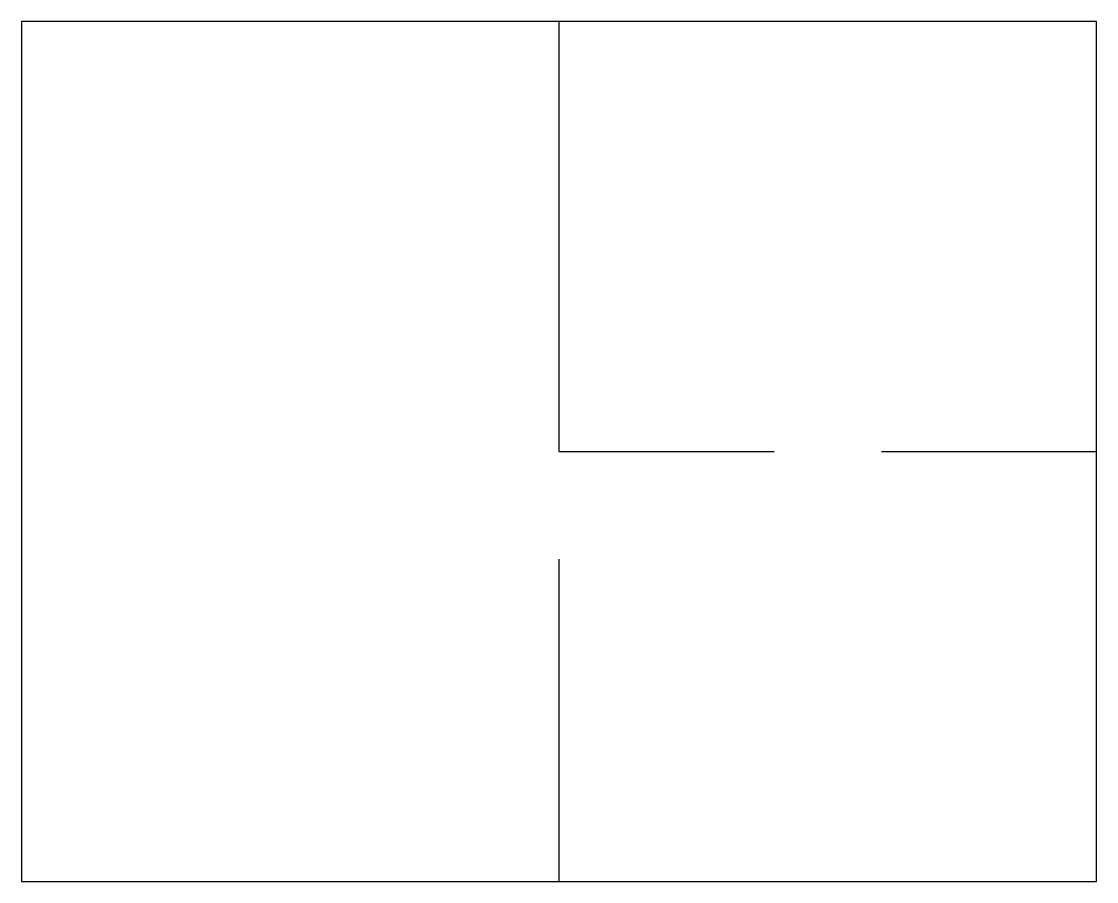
# Model space of a CAD drawing. Header units: metres. Extents: x 0 to 10, y 0 to 8.
import ezdxf

# ---------------------------------------------------------------- set-up
doc = ezdxf.new("R2010")
doc.units = ezdxf.units.M

msp = doc.modelspace()

# ---------------------------------------------------------------- linework, layer by layer
at = {"layer": 'WALLS'}
for p, q in [((10, 8), (0, 8)), ((0, 8), (0, 0)), ((5, 4), (5, 8)), ((10, 0), (10, 8)), ((5, 4), (7, 4)), ((8, 4), (10, 4)), ((5, 0), (5, 3)), ((0, 0), (10, 0))]:
    msp.add_line(p, q, dxfattribs=at)

doc.saveas('drawing.dxf')
